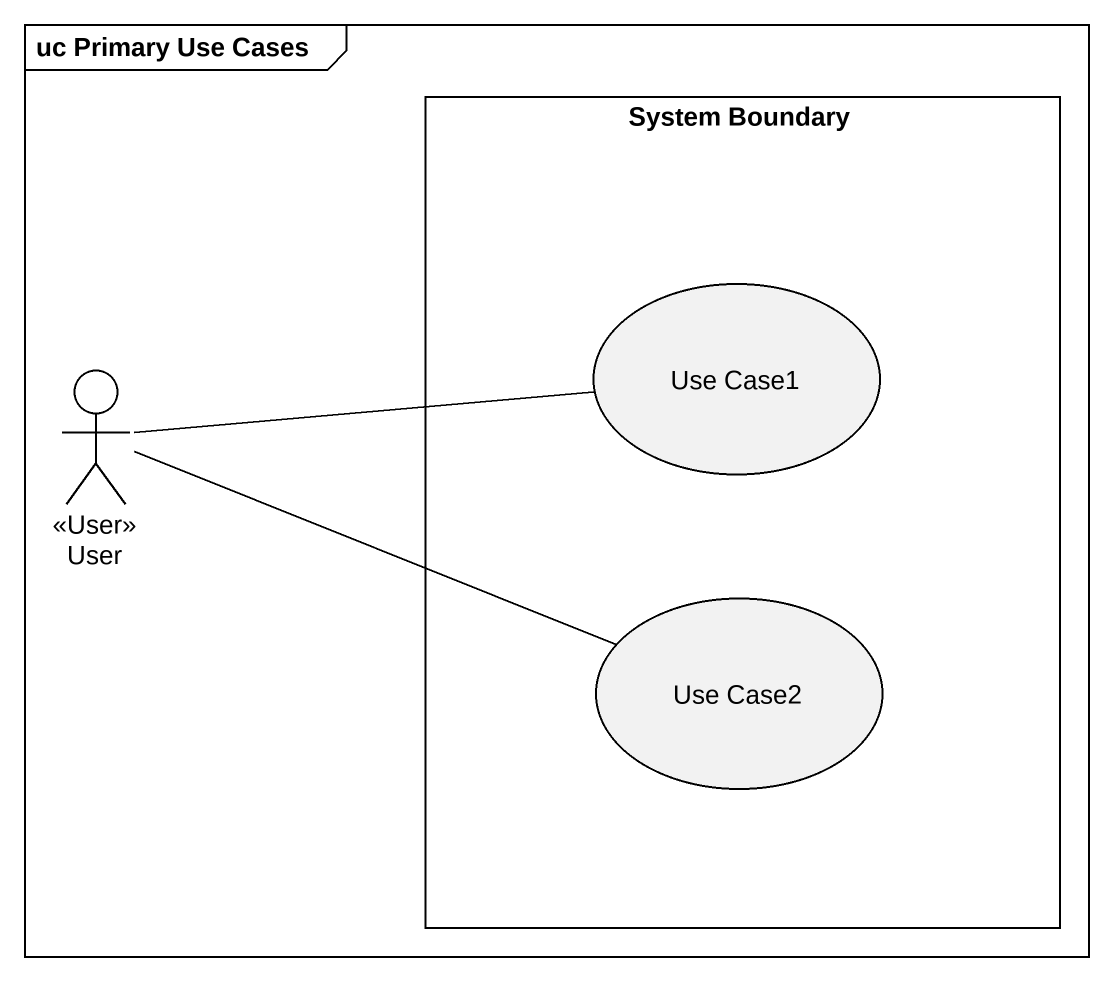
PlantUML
@startuml
mainframe uc Primary Use Cases
rectangle "System Boundary" as System_Boundary {
  usecase "Use Case1" as Use_Case1
  usecase "Use Case2" as Use_Case2
}
actor User <<User>>
User -right- Use_Case1
User -right- Use_Case2
@enduml
